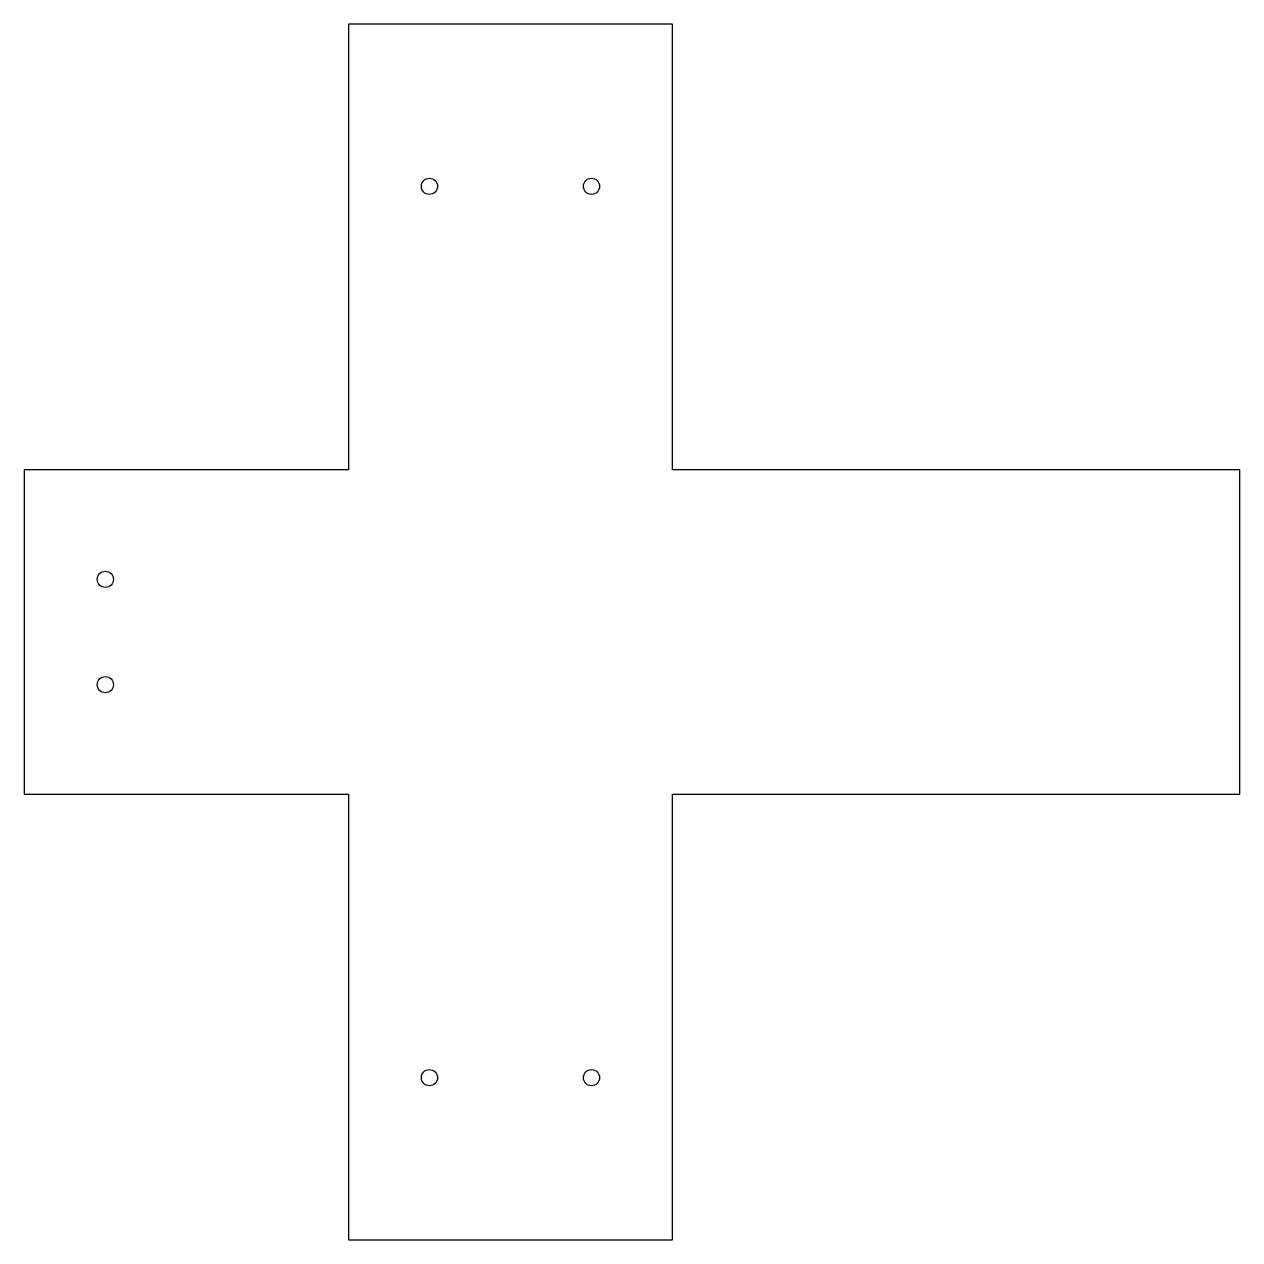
# Model space of a CAD drawing. Header units: millimetres. Extents: x -75 to 75, y -75 to 75.
import ezdxf

# ---------------------------------------------------------------- set-up
doc = ezdxf.new("R2010")
doc.units = ezdxf.units.MM

msp = doc.modelspace()

# ---------------------------------------------------------------- linework, layer by layer
msp.add_lwpolyline([(5, -20), (75, -20), (75, 20), (5, 20), (5, 75), (-35, 75), (-35, 20), (-75, 20), (-75, -20), (-35, -20), (-35, -75), (5, -75)], close=True)
for centre in [(-25, 55), (-5, 55), (-65, 6.5), (-65, -6.5), (-25, -55), (-5, -55)]:
    msp.add_circle(centre, 1)

doc.saveas('drawing.dxf')
